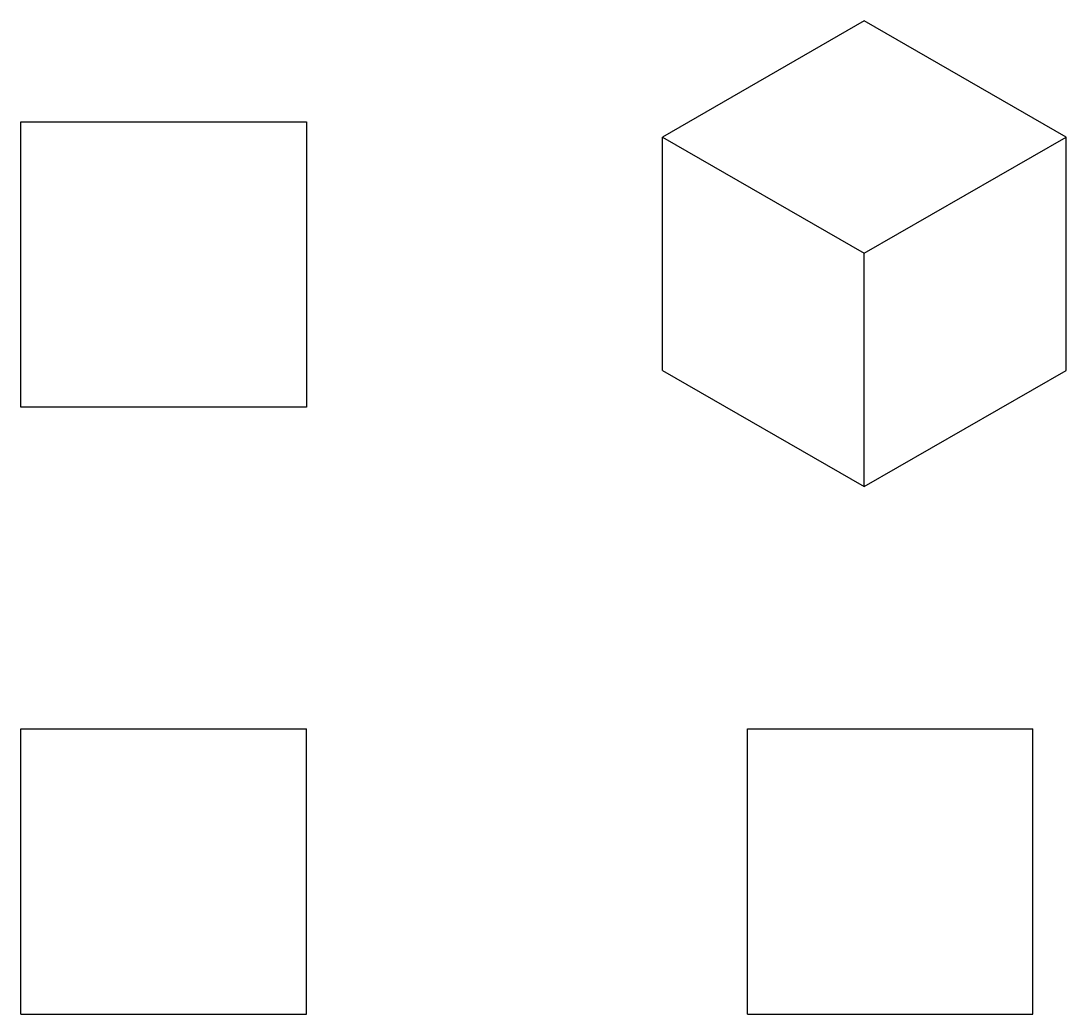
# Model space of a CAD drawing. Extents: x 108 to 291, y 83 to 257.
import ezdxf

# ---------------------------------------------------------------- set-up
doc = ezdxf.new("R2010")
doc.units = 0

msp = doc.modelspace()

# ---------------------------------------------------------------- linework, layer by layer
at = {"layer": 'Visible', "extrusion": (0, 0.817547, 0.575862)}
for p, q in [((255.85, 257.18, -14.51), (220.5, 236.82, 14.4)), ((291.21, 236.82, 14.4), (255.85, 257.18, -14.51)), ((220.5, 236.82, 14.4), (255.85, 216.46, 43.3)), ((220.5, 195.94, -14.4), (220.5, 236.82, 14.4)), ((255.85, 216.46, 43.3), (291.21, 236.82, 14.4)), ((291.21, 195.94, -14.4), (291.21, 236.82, 14.4)), ((255.85, 175.58, 14.51), (255.85, 216.46, 43.3)), ((220.5, 195.94, -14.4), (255.85, 175.58, 14.51)), ((255.85, 175.58, 14.51), (291.21, 195.94, -14.4))]:
    msp.add_line(p, q, dxfattribs=at)
at = {"layer": 'Visible', "extrusion": (0, 3e-13, -1)}
for p, q in [((108.13, 239.51, 25), (158.13, 239.51, 25)), ((108.13, 189.51, 25), (108.13, 239.51, 25)), ((158.13, 239.51, 25), (158.13, 189.51, 25)), ((158.13, 189.51, 25), (108.13, 189.51, 25))]:
    msp.add_line(p, q, dxfattribs=at)
at = {"layer": 'Visible', "extrusion": (0, 1, 0)}
for p, q in [((108.13, 133.15, 25), (158.13, 133.15, 25)), ((108.13, 83.15, 25), (108.13, 133.15, 25)), ((158.13, 83.15, 25), (158.13, 133.15, 25)), ((235.4, 83.15, 25), (235.4, 133.15, 25)), ((235.4, 133.15, 25), (285.4, 133.15, 25)), ((285.4, 83.15, 25), (285.4, 133.15, 25)), ((108.13, 83.15, 25), (158.13, 83.15, 25)), ((235.4, 83.15, 25), (285.4, 83.15, 25))]:
    msp.add_line(p, q, dxfattribs=at)

doc.saveas('drawing.dxf')
